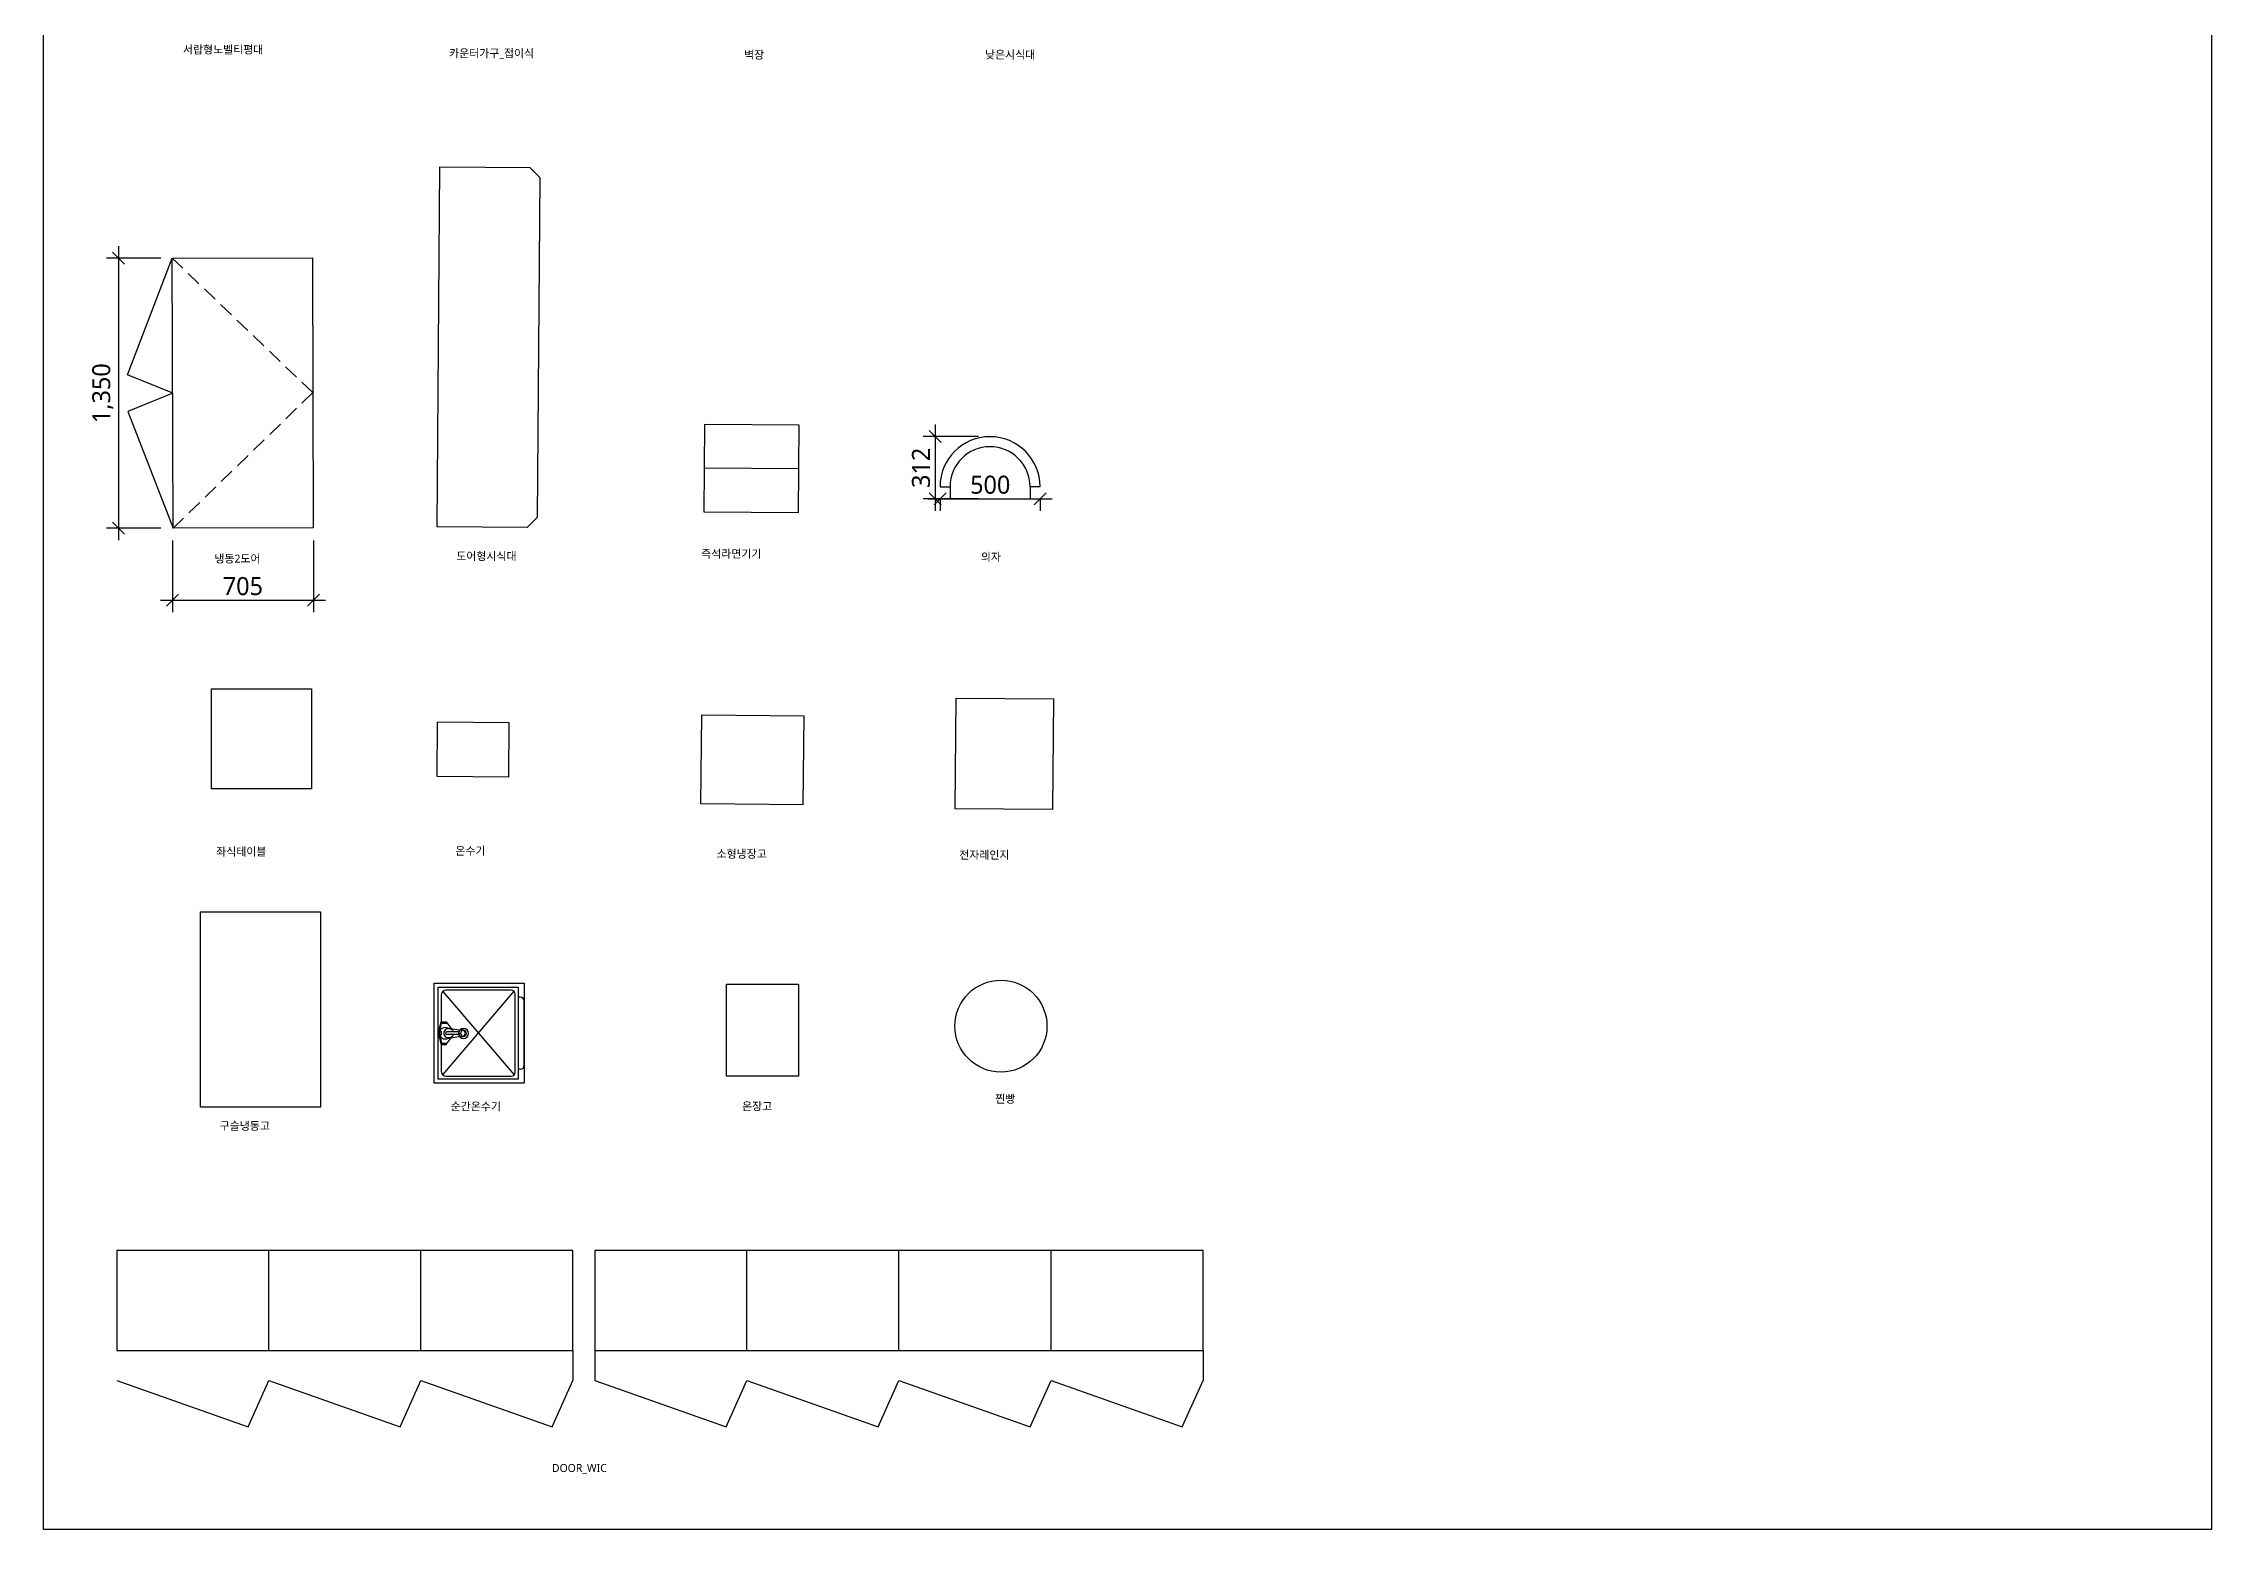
# Model space of a CAD drawing. Header units: millimetres. Extents: x -12197 to 16299, y 121 to 20016.
# Drawn here: x -12098 to -1259, y 121 to 7554 of the extents above; entities that cross this region are included whole.
import ezdxf

# ---------------------------------------------------------------- set-up
doc = ezdxf.new("R2010")
doc.units = ezdxf.units.MM
doc.set_wipeout_variables(frame=1)
doc.linetypes.add('DASHED2', pattern=[0.375, 0.25, -0.125])
doc.layers.get('Defpoints').update_dxf_attribs({"color": 1})
for name, color, linetype in [('Interior - Lamp', 7, 'Continuous'), ('Legend', 7, 'Continuous'), ('경집기', 151, 'Continuous'), ('싱크', 130, 'Continuous'), ('좌식대', 30, 'Continuous'), ('중장비', 211, 'Continuous'), ('중장비도어', 221, 'Continuous'), ('카운터가구', 6, 'Continuous'), ('해치250', 250, 'Continuous')]:
    doc.layers.add(name, color=color, linetype=linetype)
doc.styles.add('맑은고딕_보통', font='malgun.ttf')
doc.dimstyles.new('L-60', dxfattribs={"dimscale": 60, "dimtxt": 1.5, "dimasz": 1, "dimexe": 1, "dimexo": 1, "dimgap": 0.4, "dimtad": 1, "dimdec": 0, "dimrnd": 0.05, "dimdsep": 46, "dimlunit": 6, "dimtxsty": '맑은고딕_보통', "dimblk": 'OBLIQUE', "dimcen": 2.5, "dimdle": 1, "dimclrd": 1, "dimclre": 1, "dimclrt": 3, "dimadec": 0, "dimazin": 0, "dimtfac": 1, "dimtdec": 0, "dimtix": 1, "dimtmove": 2, "dimatfit": 3, "dimldrblk": 'DOT', "dimfxl": 1, "dimlwd": -1, "dimlwe": -1, "dimarcsym": 0})

# ---------------------------------------------------------------- blocks, each defined once
blk = doc.blocks.new('롯데2D냉동고-1340700')
at = {"layer": '중장비', "linetype": 'ByBlock', "ltscale": 300}
blk.add_lwpolyline([(76618, 41054), (77968, 41054), (77968, 40354), (76618, 40354)], close=True, dxfattribs=at)
at = {"layer": '중장비도어', "linetype": 'ByBlock', "ltscale": 300}
for points in [[(77292, 40354), (77200, 40129), (76618, 40354)], [(77292, 40354), (77384, 40129), (77968, 40354)]]:
    blk.add_lwpolyline(points, dxfattribs=at)
at = {"layer": '해치250', "linetype": 'DASHED2', "ltscale": 300}
for q in [(76618, 40354), (77968, 40354)]:
    blk.add_line((77292, 41054), q, dxfattribs=at)
blk = doc.blocks.new('냉동2도어 502x450x400')
at = {"rotation": 270.1565555092837}
blk.add_blockref('롯데2D냉동고-1340700', (-40916, 77181), dxfattribs=at)
blk = doc.blocks.new('도어형시식대 500x1800x1100')
at = {"layer": '카운터가구', "lineweight": -3}
blk.add_lwpolyline([(-243, -887), (-229, 913), (221, 910), (271, 859), (258, -841), (207, -890)], close=True, dxfattribs=at)
blk = doc.blocks.new('즉석라면기기')
at = {"layer": '경집기', "lineweight": -3}
for points in [[(-233, 223), (237, 219), (233, -221), (-237, -217), (-233, 223)], [(235, -1), (-235, 3)]]:
    blk.add_lwpolyline(points, dxfattribs=at)
blk = doc.blocks.new('의자')
at = {"layer": '좌식대'}
for p, q in [((64507, 42207), (64557, 42207)), ((64557, 42207), (64557, 42149)), ((64957, 42207), (64957, 42149)), ((64957, 42207), (65007, 42207))]:
    blk.add_line(p, q, dxfattribs=at)
for radius in [250, 200]:
    blk.add_arc((64757, 42207), radius, 359.9263, 179.9263, dxfattribs=at)
blk = doc.blocks.new('코지체어-A')
at = {"lineweight": -3, "rotation": 0.1126107580980998}
blk.add_blockref('의자', (-64676, -42336), dxfattribs=at)
blk = doc.blocks.new('좌식테이블 500x500x700')
at = {"layer": '좌식대'}
blk.add_lwpolyline([(-249, 250), (251, 250), (251, -250), (-249, -250), (-249, 250)], dxfattribs=at)
blk = doc.blocks.new('온수기 360x270x600')
at = {"layer": '경집기', "lineweight": -3}
blk.add_lwpolyline([(181, 134), (-179, 137), (-181, -133), (179, -136)], close=True, dxfattribs=at)
blk = doc.blocks.new('소형냉장고 510x445x600')
at = {"layer": '경집기', "lineweight": -3}
blk.add_lwpolyline([(257, 221), (253, -224), (-257, -220), (-253, 225), (257, 221)], dxfattribs=at)
blk = doc.blocks.new('전자레인지 487x554x300')
at = {"layer": '경집기', "lineweight": -3}
blk.add_lwpolyline([(245, 275), (241, -279), (-246, -275), (-242, 279)], close=True, dxfattribs=at)
blk = doc.blocks.new('구슬냉동고 600x978x1000')
at = {"layer": '경집기', "color": 161, "lineweight": -3}
blk.add_lwpolyline([(300, 489), (299, -489), (-301, -489), (-300, 489)], close=True, dxfattribs=at)
blk = doc.blocks.new('온장고 360x460x600')
at = {"layer": '경집기', "lineweight": -3}
blk.add_lwpolyline([(180, 230), (180, -230), (-180, -230), (-180, 230)], close=True, dxfattribs=at)
blk = doc.blocks.new('찐빵')
at = {"layer": '경집기', "lineweight": -3}
blk.add_circle((0, 0), 230, dxfattribs=at)
blk = doc.blocks.new('SINK500')
at = {"layer": '싱크'}
for p, q in [((28969, 36666), (29369, 36666)), ((28919, 36266), (28919, 36616)), ((29419, 36616), (29419, 36266)), ((28989, 36236), (28989, 36246)), ((29009, 36216), (29329, 36216)), ((29349, 36236), (29349, 36246))]:
    blk.add_line(p, q, dxfattribs=at)
at = {"layer": '싱크', "color": 210, "ltscale": 300}
for p, q in [((29169, 36646), (29112, 36632)), ((29169, 36639), (29119, 36630)), ((29160, 36631), (29160, 36638)), ((29169, 36646), (29226, 36632)), ((29169, 36639), (29219, 36630)), ((29177, 36638), (29177, 36631)), ((28954, 36606), (28954, 36281)), ((29377, 36623), (28960, 36267)), ((28961, 36623), (29379, 36267)), ((29112, 36631), (28979, 36631)), ((29112, 36632), (29112, 36606)), ((29112, 36606), (29145, 36582)), ((29119, 36630), (29119, 36601)), ((29140, 36609), (29154, 36534)), ((29177, 36631), (29160, 36631)), ((29163, 36541), (29163, 36603)), ((29169, 36541), (29163, 36541)), ((29169, 36541), (29175, 36541)), ((29175, 36541), (29175, 36603)), ((29198, 36609), (29184, 36534)), ((29226, 36606), (29193, 36582)), ((29219, 36630), (29219, 36601)), ((29226, 36632), (29226, 36606)), ((29359, 36631), (29226, 36631)), ((29384, 36281), (29384, 36606)), ((28974, 36261), (29364, 36261))]:
    blk.add_line(p, q, dxfattribs=at)
at = {"layer": '싱크'}
for points in [[(28919, 36666), (29419, 36666), (29419, 36216), (28919, 36216)], [(28939, 36646), (29399, 36646), (29399, 36246), (28939, 36246)]]:
    blk.add_lwpolyline(points, close=True, dxfattribs=at)
at = {"layer": '싱크', "color": 210, "ltscale": 300}
for centre, radius, start, end in [((29169, 36611), 28.9, 342.1871, 197.9304), ((28979, 36606), 25, 90, 180), ((29169, 36597), 21.9, 353.1079, 186.8921), ((29169, 36591), 21.9, 173.1079, 253.4148), ((29169, 36527), 16.4, 154.8391, 25.0748), ((29169, 36603), 6.24, 0, 180), ((29169, 36591), 21.9, 286.5852, 6.8921), ((29359, 36606), 25, 0, 90), ((28974, 36281), 20, 180, 270), ((29364, 36281), 20, 270, 0)]:
    blk.add_arc(centre, radius, start, end, dxfattribs=at)
at = {"layer": '싱크'}
for centre, start, end in [((29009, 36236), 180, 270), ((29329, 36236), 270, 0)]:
    blk.add_arc(centre, 20, start, end, dxfattribs=at)
at = {"layer": '싱크', "color": 210, "ltscale": 300, "extrusion": (0, 0, -1)}
for major_axis in [(-17.7, 17.7), (-10.6, 10.6)]:
    blk.add_ellipse((29168, 36520), major_axis=major_axis, ratio=1, dxfattribs=at)
blk = doc.blocks.new('순간온수기 450x480x600')
at = {"layer": '싱크', "lineweight": -3, "rotation": 90}
blk.add_blockref('SINK500', (36441, -29169), dxfattribs=at)
blk = doc.blocks.new('DOOR_WIC 5610x1600x2000')
at = {"layer": '중장비', "linetype": 'ByBlock', "ltscale": 300}
for points in [[(2280, -500), (2280, -650)], [(2390, -500), (2390, -650)], [(5430, -500), (5430, -650)], [(0, -650), (656, -881), (760, -650)], [(760, -650), (1416, -881), (1520, -650)], [(1520, -650), (2176, -881), (2280, -650)], [(2390, -650), (3046, -881), (3150, -650)], [(3150, -650), (3806, -881), (3910, -650)], [(3910, -650), (4566, -881), (4670, -650)], [(4670, -650), (5326, -881), (5430, -650)]]:
    blk.add_lwpolyline(points, dxfattribs=at)
at = {"layer": '중장비도어', "linetype": 'Continuous', "ltscale": 300}
for p, q in [((760, -500), (760, 0)), ((1520, -500), (1520, 0)), ((3150, -500), (3150, 0)), ((3910, -500), (3910, 0)), ((4670, -500), (4670, 0))]:
    blk.add_line(p, q, dxfattribs=at)
for points in [[(2280, 0), (0, 0), (0, -500), (2280, -500)], [(5430, 0), (2390, 0), (2390, -500), (5430, -500)]]:
    blk.add_lwpolyline(points, close=True, dxfattribs=at)
blk = doc.blocks.new('DOO_WIC')
at = {"layer": 'Interior - Lamp'}
blk.add_blockref('DOOR_WIC 5610x1600x2000', (-2715, 441), dxfattribs=at)
blk = doc.blocks.new('_Oblique')
at = {"color": 0, "linetype": 'ByBlock', "lineweight": -2}
blk.add_line((-0.5, -0.5), (0.5, 0.5), dxfattribs=at)
blk = doc.blocks.new('*D64')
at = {"color": 1, "transparency": 16777216}
for p, q in [((-11723, 6539), (-11723, 5069)), ((-11511, 6479), (-11783, 6479)), ((-11511, 5129), (-11783, 5129))]:
    blk.add_line(p, q, dxfattribs=at)
at = {"layer": 'Defpoints', "color": 0, "transparency": 16777216}
for p in [(-11451, 6479), (-11723, 5129), (-11451, 5129)]:
    blk.add_point(p, dxfattribs=at)
at = {"color": 1, "transparency": 16777216, "xscale": 60, "yscale": 60, "zscale": 60}
for p, rotation in [((-11723, 6479), 90), ((-11723, 5129), 270)]:
    blk.add_blockref('_Oblique', p, dxfattribs=dict(at, rotation=rotation))
at = {"color": 3, "transparency": 16777216, "insert": (-11801, 5804), "char_height": 90, "attachment_point": 5, "rotation": 90, "style": '맑은고딕_보통'}
blk.add_mtext('1,350', dxfattribs=at)
blk = doc.blocks.new('_Dot')
at = {"color": 0, "linetype": 'ByBlock', "lineweight": -2}
blk.add_line((-0.5, 0), (-1, 0), dxfattribs=at)
at = {"color": 0, "linetype": 'ByBlock', "const_width": 0.5}
blk.add_lwpolyline([(-0.25, 0, 1), (0.25, 0, 1)], format="xyb", close=True, dxfattribs=at)
blk = doc.blocks.new('*D65')
at = {"color": 1, "transparency": 16777216}
for p, q in [((-7675, 5276), (-7055, 5276)), ((-7615, 5277), (-7615, 5216)), ((-7115, 5277), (-7115, 5216))]:
    blk.add_line(p, q, dxfattribs=at)
at = {"layer": 'Defpoints', "color": 0, "transparency": 16777216}
for p in [(-7615, 5337), (-7115, 5337), (-7115, 5276)]:
    blk.add_point(p, dxfattribs=at)
at = {"color": 1, "transparency": 16777216, "xscale": 60, "yscale": 60, "zscale": 60, "rotation": 180}
blk.add_blockref('_Oblique', (-7615, 5276), dxfattribs=at)
at = {"color": 1, "transparency": 16777216, "xscale": 60, "yscale": 60, "zscale": 60}
blk.add_blockref('_Oblique', (-7115, 5276), dxfattribs=at)
at = {"color": 3, "transparency": 16777216, "insert": (-7365, 5346), "char_height": 90, "attachment_point": 5, "style": '맑은고딕_보통'}
blk.add_mtext('500', dxfattribs=at)
blk = doc.blocks.new('*D66')
at = {"color": 1, "transparency": 16777216}
for p, q in [((-7640, 5647), (-7640, 5216)), ((-7424, 5587), (-7700, 5587)), ((-7424, 5276), (-7700, 5276))]:
    blk.add_line(p, q, dxfattribs=at)
at = {"layer": 'Defpoints', "color": 0, "transparency": 16777216}
for p in [(-7364, 5587), (-7640, 5276), (-7364, 5276)]:
    blk.add_point(p, dxfattribs=at)
at = {"color": 1, "transparency": 16777216, "xscale": 60, "yscale": 60, "zscale": 60}
for p, rotation in [((-7640, 5587), 90), ((-7640, 5276), 270)]:
    blk.add_blockref('_Oblique', p, dxfattribs=dict(at, rotation=rotation))
at = {"color": 3, "transparency": 16777216, "insert": (-7711, 5431), "char_height": 90, "attachment_point": 5, "rotation": 90, "style": '맑은고딕_보통'}
blk.add_mtext('312', dxfattribs=at)
blk = doc.blocks.new('*D67')
at = {"color": 1, "transparency": 16777216}
for p, q in [((-11453, 5067), (-11453, 4709)), ((-10748, 5067), (-10748, 4709)), ((-11513, 4769), (-10688, 4769))]:
    blk.add_line(p, q, dxfattribs=at)
at = {"layer": 'Defpoints', "color": 0, "transparency": 16777216}
for p in [(-11453, 5127), (-10748, 5127), (-10748, 4769)]:
    blk.add_point(p, dxfattribs=at)
at = {"color": 1, "transparency": 16777216, "xscale": 60, "yscale": 60, "zscale": 60, "rotation": 180}
blk.add_blockref('_Oblique', (-11453, 4769), dxfattribs=at)
at = {"color": 1, "transparency": 16777216, "xscale": 60, "yscale": 60, "zscale": 60}
blk.add_blockref('_Oblique', (-10748, 4769), dxfattribs=at)
at = {"color": 3, "transparency": 16777216, "insert": (-11101, 4839), "char_height": 90, "attachment_point": 5, "style": '맑은고딕_보통'}
blk.add_mtext('705', dxfattribs=at)

msp = doc.modelspace()

# ---------------------------------------------------------------- linework, layer by layer
at = {"layer": 'Legend'}
msp.add_lwpolyline([(-12098.4, 18950.3), (-1259.2, 18950.3), (-1259.2, 121.3), (-12098.4, 121.3)], close=True, dxfattribs=at)

# ---------------------------------------------------------------- block references
msp.add_blockref('도어형시식대 500x1800x1100', (-9887.5, 6023.4))
at = {"layer": 'Interior - Lamp'}
for name, p in [('냉동2도어 502x450x400', (-11100.9, 5805.4)), ('즉석라면기기', (-8558.6, 5426.3)), ('좌식테이블 500x500x700', (-11009.4, 4075.1)), ('전자레인지 487x554x300', (-7293.9, 4000.8)), ('온수기 360x270x600', (-9951.1, 4022.2)), ('소형냉장고 510x445x600', (-8554.5, 3970.3)), ('구슬냉동고 600x978x1000', (-11012.4, 2722.2)), ('순간온수기 450x480x600', (-9919.3, 2603.9)), ('온장고 360x460x600', (-8502.9, 2619.4)), ('찐빵', (-7311.5, 2639.2)), ('DOO_WIC', (-9016.2, 1075.7))]:
    msp.add_blockref(name, p, dxfattribs=at)

# ---------------------------------------------------------------- texts
at = {"char_height": 40, "attachment_point": 1, "style": '맑은고딕_보통'}
for s, insert in [('서랍형노벨티평대', (-11400.6, 7542.3)), ('카운터가구_접이식', (-10070.2, 7523.6)), ('벽장', (-8595.3, 7516.1)), ('낮은시식대', (-7391, 7517.1)), ('냉동2도어', (-11243.5, 4996.8)), ('도어형시식대', (-10034.1, 5009.4)), ('즉석라면기기', (-8810, 5021.1)), ('의자', (-7411.6, 5005.1)), ('좌식테이블', (-11234.5, 3531.7)), ('온수기', (-10038.9, 3535.6)), ('소형냉장고', (-8733.1, 3520.5)), ('전자레인지', (-7519.8, 3515.2)), ('찐빵', (-7340.2, 2295.5)), ('순간온수기', (-10062, 2257.5)), ('온장고', (-8605.7, 2258.1)), ('구슬냉동고', (-11216.9, 2160.1)), ('DOOR_WIC', (-9556, 449.7))]:
    msp.add_mtext(s, dxfattribs=dict(at, insert=insert))

# ---------------------------------------------------------------- dimensions: what is measured, and where the dimension line sits
dim = msp.add_linear_dim(base=(-11722.9, 5129.3), p1=(-11450.9, 6479.2), p2=(-11450.9, 5129.3), angle=90, dimstyle='L-60')
dim.commit()
dim.dimension.update_dxf_attribs({"geometry": '*D64', "text_midpoint": (-11801.2, 5804.3)})
dim = msp.add_linear_dim(base=(-10748.2, 4768.5), p1=(-11453.2, 5126.5), p2=(-10748.2, 5126.5), dimstyle='L-60')
dim.commit()
dim.dimension.update_dxf_attribs({"geometry": '*D67', "text_midpoint": (-11100.7, 4839)})

# ---------------------------------------------------------------- next in the draw order: block references
at = {"layer": 'Interior - Lamp'}
msp.add_blockref('코지체어-A', (-7363.9, 5338.4), dxfattribs=at)

# ---------------------------------------------------------------- next in the draw order: dimensions: what is measured, and where the dimension line sits
dim = msp.add_linear_dim(base=(-7639.9777, 5275.6567), p1=(-7364.172, 5587.2151), p2=(-7364.172, 5275.6567), angle=90, dimstyle='L-60')
dim.commit()
dim.dimension.update_dxf_attribs({"geometry": '*D66', "text_midpoint": (-7710.7202, 5431.4359)})
dim = msp.add_linear_dim(base=(-7115.1, 5275.5), p1=(-7615, 5336.8), p2=(-7115.1, 5336.8), dimstyle='L-60')
dim.commit()
dim.dimension.update_dxf_attribs({"geometry": '*D65', "text_midpoint": (-7365, 5346)})

doc.saveas('drawing.dxf')
